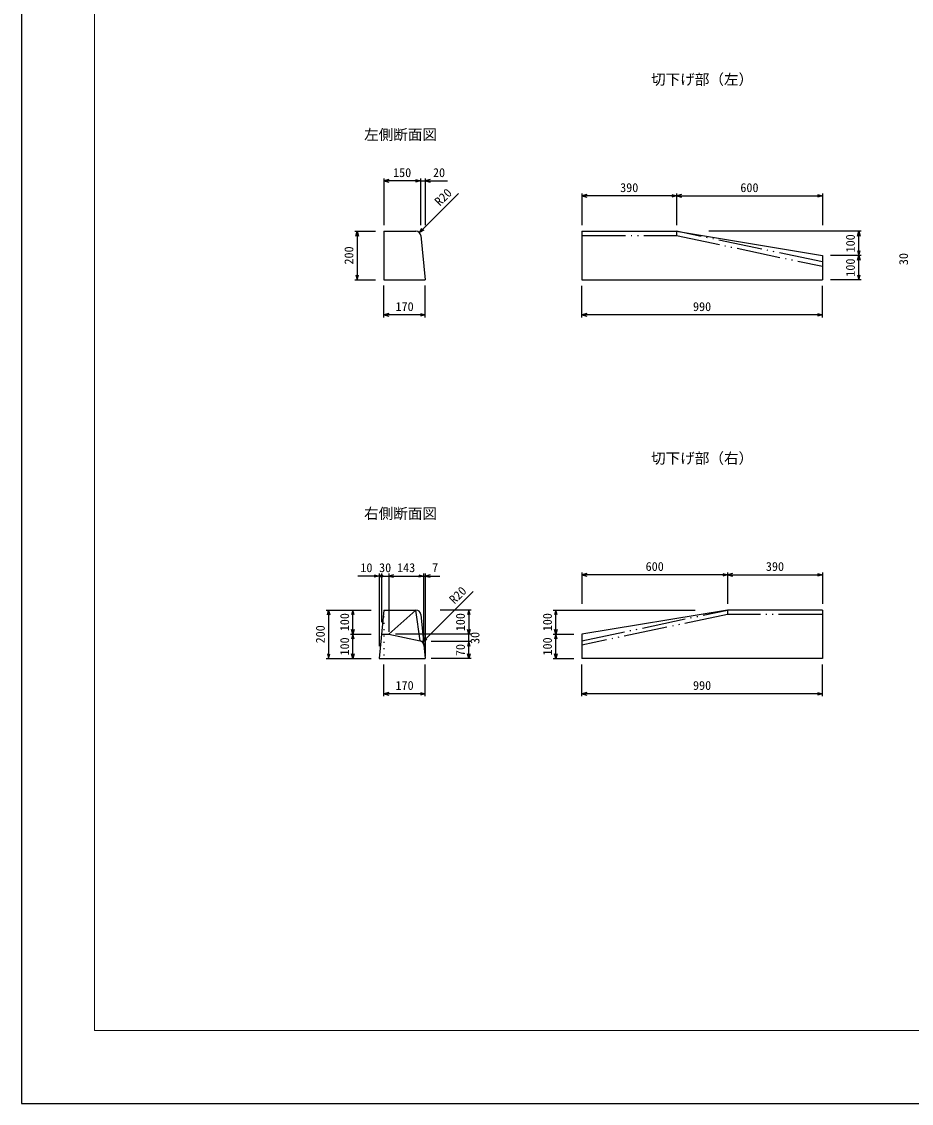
# Model space of a CAD drawing. Units: millimetres, scale not verified. Extents: x -6300 to 6300, y -4455 to 4455.
# Drawn here: x -6300 to -2637, y -4455 to 0 of the extents above; entities that cross this region are included whole.
import ezdxf
from ezdxf.enums import TextEntityAlignment as Align

# ---------------------------------------------------------------- set-up
doc = ezdxf.new("R2010")
doc.units = ezdxf.units.MM
doc.header["$LTSCALE"] = 15
doc.linetypes.add('DOTTED', pattern=[1.75, 0.25, -1.5])
doc.linetypes.add('LONG_DASHED_DOUBLE_DOTTED', pattern=[17, 12, -1.5, 0.25, -1.5, 0.25, -1.5])
for name, color, linetype, lineweight in [('0-0_DIM', 7, 'Continuous', 25), ('0-1_Defpoints', 5, 'Continuous', 25), ('0-3_OUTLINE', 3, 'Continuous', 25), ('0-4_OUTLINE2', 4, 'DOTTED', 25), ('0-5_TXT', 7, 'Continuous', 25), ('0-6_WAKU', 3, 'Continuous', 13)]:
    doc.layers.add(name, color=color, linetype=linetype, lineweight=lineweight)
doc.styles.add('ＭＳ ゴシック', font='')
doc.styles.get('ＭＳ ゴシック').set_extended_font_data('MS Gothic')

msp = doc.modelspace()

# ---------------------------------------------------------------- linework, layer by layer
at = {"layer": '0-0_DIM'}
for p, q in [((-4808.56, -646.08), (-4808.56, -837.93)), ((-4658.56, -656.08), (-4808.56, -656.08)), ((-4658.56, -646.08), (-4658.56, -837.93)), ((-4658.56, -656.08), (-4638.56, -656.08)), ((-4638.56, -646.08), (-4638.56, -837.93)), ((-4638.56, -656.08), (-4546.96, -656.08)), ((-4662.52, -868.79), (-4501.19, -707.46)), ((-3993.81, -707.93), (-3993.81, -837.93)), ((-3603.81, -707.93), (-3603.81, -837.93)), ((-3003.81, -707.93), (-3003.81, -837.93)), ((-3603.81, -717.93), (-3993.81, -717.93)), ((-3603.81, -717.93), (-3003.81, -717.93)), ((-4928.56, -862.93), (-4843.63, -862.93)), ((-4918.56, -862.93), (-4918.56, -1062.93)), ((-2844.1, -862.93), (-3470.81, -862.93)), ((-2854.1, -962.93), (-2854.1, -862.93)), ((-2844.1, -962.93), (-2970.81, -962.93)), ((-2854.1, -1062.93), (-2854.1, -962.93)), ((-4928.56, -1062.93), (-4843.63, -1062.93)), ((-2844.1, -1062.93), (-2970.81, -1062.93)), ((-4808.56, -1217.93), (-4808.56, -1086.74)), ((-4638.56, -1217.93), (-4638.56, -1086.74)), ((-3993.81, -1217.93), (-3993.81, -1087.93)), ((-3003.81, -1217.93), (-3003.81, -1087.93)), ((-4638.56, -1207.93), (-4808.56, -1207.93)), ((-3003.81, -1207.93), (-3993.81, -1207.93)), ((-3993.81, -2268.17), (-3993.81, -2398.17)), ((-3393.81, -2268.17), (-3393.81, -2398.17)), ((-3003.81, -2268.17), (-3003.81, -2398.17)), ((-4828.56, -2283.17), (-4916.22, -2283.17)), ((-4828.56, -2273.17), (-4828.56, -2572.45)), ((-4818.56, -2283.17), (-4828.56, -2283.17)), ((-4818.56, -2273.17), (-4818.56, -2472.66)), ((-4818.56, -2283.17), (-4788.56, -2283.17)), ((-4788.56, -2273.17), (-4788.56, -2513.17)), ((-4788.56, -2283.17), (-4645.56, -2283.17)), ((-4645.56, -2273.17), (-4645.56, -2543.17)), ((-4645.56, -2283.17), (-4638.56, -2283.17)), ((-4638.56, -2273.17), (-4638.56, -2613.17)), ((-4638.56, -2283.17), (-4577.9, -2283.17)), ((-3393.81, -2278.17), (-3993.81, -2278.17)), ((-3393.81, -2278.17), (-3003.81, -2278.17)), ((-4649.86, -2555.6), (-4441.5, -2347.23)), ((-5046.14, -2423.17), (-4861.56, -2423.17)), ((-5036.14, -2423.17), (-5036.14, -2623.17)), ((-4936.14, -2523.17), (-4936.14, -2423.17)), ((-4449.48, -2423.17), (-4576.94, -2423.17)), ((-4459.48, -2423.17), (-4459.48, -2523.17)), ((-4111.39, -2423.17), (-3526.81, -2423.17)), ((-4101.39, -2523.17), (-4101.39, -2423.17)), ((-4946.14, -2523.17), (-4861.56, -2523.17)), ((-4936.14, -2623.17), (-4936.14, -2523.17)), ((-4449.48, -2523.17), (-4760.55, -2523.17)), ((-4459.48, -2553.17), (-4459.48, -2523.17)), ((-4111.39, -2523.17), (-4026.81, -2523.17)), ((-4101.39, -2623.17), (-4101.39, -2523.17)), ((-4449.48, -2553.17), (-4613.56, -2553.17)), ((-4459.48, -2623.17), (-4459.48, -2553.17)), ((-5046.14, -2623.17), (-4861.56, -2623.17)), ((-4449.48, -2623.17), (-4613.56, -2623.17)), ((-4111.39, -2623.17), (-4026.81, -2623.17)), ((-4808.56, -2778.17), (-4808.56, -2646.98)), ((-4638.56, -2778.17), (-4638.56, -2646.98)), ((-3993.81, -2778.17), (-3993.81, -2648.17)), ((-3003.81, -2778.17), (-3003.81, -2648.17)), ((-4638.56, -2768.17), (-4808.56, -2768.17)), ((-3003.81, -2768.17), (-3993.81, -2768.17))]:
    msp.add_line(p, q, dxfattribs=at)
for points in [[(-4788.56, -650.72), (-4808.56, -656.08), (-4788.56, -661.44)], [(-4678.56, -650.72), (-4658.56, -656.08), (-4678.56, -661.44)], [(-4618.56, -650.72), (-4638.56, -656.08), (-4618.56, -661.44)], [(-3973.81, -712.57), (-3993.81, -717.93), (-3973.81, -723.29)], [(-3623.81, -712.57), (-3603.81, -717.93), (-3623.81, -723.29)], [(-3583.81, -712.57), (-3603.81, -717.93), (-3583.81, -723.29)], [(-3023.81, -712.57), (-3003.81, -717.93), (-3023.81, -723.29)], [(-4923.92, -882.93), (-4918.56, -862.93), (-4913.2, -882.93)], [(-4644.59, -858.44), (-4662.52, -868.79), (-4652.16, -850.86)], [(-2859.46, -882.93), (-2854.1, -862.93), (-2848.74, -882.93)], [(-2859.46, -942.93), (-2854.1, -962.93), (-2848.74, -942.93)], [(-2859.46, -982.93), (-2854.1, -962.93), (-2848.74, -982.93)], [(-4923.92, -1042.93), (-4918.56, -1062.93), (-4913.2, -1042.93)], [(-2859.46, -1042.93), (-2854.1, -1062.93), (-2848.74, -1042.93)], [(-4788.56, -1202.57), (-4808.56, -1207.93), (-4788.56, -1213.29)], [(-4658.56, -1202.57), (-4638.56, -1207.93), (-4658.56, -1213.29)], [(-3973.81, -1202.57), (-3993.81, -1207.93), (-3973.81, -1213.29)], [(-3023.81, -1202.57), (-3003.81, -1207.93), (-3023.81, -1213.29)], [(-4848.56, -2277.81), (-4828.56, -2283.17), (-4848.56, -2288.53)], [(-4768.56, -2277.81), (-4788.56, -2283.17), (-4768.56, -2288.53)], [(-4665.56, -2277.81), (-4645.56, -2283.17), (-4665.56, -2288.53)], [(-4618.56, -2277.81), (-4638.56, -2283.17), (-4618.56, -2288.53)], [(-3973.81, -2272.81), (-3993.81, -2278.17), (-3973.81, -2283.53)], [(-3413.81, -2272.81), (-3393.81, -2278.17), (-3413.81, -2283.53)], [(-3373.81, -2272.81), (-3393.81, -2278.17), (-3373.81, -2283.53)], [(-3023.81, -2272.81), (-3003.81, -2278.17), (-3023.81, -2283.53)], [(-5041.5, -2443.17), (-5036.14, -2423.17), (-5030.78, -2443.17)], [(-4930.78, -2443.17), (-4936.14, -2423.17), (-4941.5, -2443.17)], [(-4454.12, -2443.17), (-4459.48, -2423.17), (-4464.84, -2443.17)], [(-4096.03, -2443.17), (-4101.39, -2423.17), (-4106.75, -2443.17)], [(-4930.78, -2503.17), (-4936.14, -2523.17), (-4941.5, -2503.17)], [(-4930.78, -2543.17), (-4936.14, -2523.17), (-4941.5, -2543.17)], [(-4631.93, -2545.24), (-4649.86, -2555.6), (-4639.51, -2537.67)], [(-4454.12, -2503.17), (-4459.48, -2523.17), (-4464.84, -2503.17)], [(-4096.03, -2503.17), (-4101.39, -2523.17), (-4106.75, -2503.17)], [(-4096.03, -2543.17), (-4101.39, -2523.17), (-4106.75, -2543.17)], [(-4454.12, -2573.17), (-4459.48, -2553.17), (-4464.84, -2573.17)], [(-5041.5, -2603.17), (-5036.14, -2623.17), (-5030.78, -2603.17)], [(-4930.78, -2603.17), (-4936.14, -2623.17), (-4941.5, -2603.17)], [(-4454.12, -2603.17), (-4459.48, -2623.17), (-4464.84, -2603.17)], [(-4096.03, -2603.17), (-4101.39, -2623.17), (-4106.75, -2603.17)], [(-4788.56, -2762.81), (-4808.56, -2768.17), (-4788.56, -2773.53)], [(-4658.56, -2762.81), (-4638.56, -2768.17), (-4658.56, -2773.53)], [(-3973.81, -2762.81), (-3993.81, -2768.17), (-3973.81, -2773.53)], [(-3023.81, -2762.81), (-3003.81, -2768.17), (-3023.81, -2773.53)]]:
    msp.add_lwpolyline(points, dxfattribs=at)
msp.add_circle((-4818.56, -2283.17), 5, dxfattribs=at)
at = {"layer": '0-1_Defpoints'}
msp.add_lwpolyline([(-6300, -4455), (6300, -4455), (6300, 4455), (-6300, 4455)], close=True, dxfattribs=at)
at = {"layer": '0-3_OUTLINE'}
for p, q in [((-4808.56, -862.93), (-4676.66, -862.93)), ((-4656.76, -880.94), (-4638.56, -1062.93)), ((-3993.81, -862.93), (-3993.81, -1062.93)), ((-3993.81, -862.93), (-3603.81, -862.93)), ((-3603.81, -862.93), (-3003.81, -962.93)), ((-3003.81, -962.93), (-3003.81, -1062.93)), ((-3993.81, -1062.93), (-3003.81, -1062.93)), ((-4808.56, -2423.17), (-4828.56, -2623.17)), ((-4808.56, -2423.17), (-4676.66, -2423.17)), ((-4788.56, -2523.17), (-4676.66, -2423.17)), ((-4656.76, -2441.18), (-4638.56, -2623.17)), ((-3393.81, -2423.17), (-3993.81, -2523.17)), ((-3003.81, -2423.17), (-3393.81, -2423.17)), ((-3003.81, -2423.17), (-3003.81, -2623.17)), ((-4818.56, -2523.17), (-4788.56, -2523.17)), ((-4788.56, -2523.17), (-4659.9, -2550.17)), ((-3993.81, -2523.17), (-3993.81, -2623.17)), ((-4828.56, -2623.17), (-4638.56, -2623.17)), ((-3003.81, -2623.17), (-3993.81, -2623.17))]:
    msp.add_line(p, q, dxfattribs=at)
msp.add_lwpolyline([(-4808.56, -862.93), (-4808.56, -1062.93), (-4638.56, -1062.93)], dxfattribs=at)
for centre, end in [((-4676.66, -882.93), 90), ((-4676.66, -2443.17), 90), ((-4664, -2569.74), 78.15173)]:
    msp.add_arc(centre, 20, 5.71059, end, dxfattribs=at)
at = {"layer": '0-4_OUTLINE2', "linetype": 'LONG_DASHED_DOUBLE_DOTTED'}
for p, q in [((-3603.81, -862.93), (-3603.81, -880.94)), ((-3003.81, -989.92), (-3603.81, -862.93)), ((-4659.9, -2550.17), (-4676.66, -2423.17)), ((-3993.81, -2550.17), (-3393.81, -2423.17)), ((-3393.81, -2441.18), (-3993.81, -2567.75)), ((-3393.81, -2423.17), (-3393.81, -2441.18)), ((-3003.81, -2441.18), (-3393.81, -2441.18))]:
    msp.add_line(p, q, dxfattribs=at)
at = {"layer": '0-4_OUTLINE2'}
msp.add_line((-4808.56, -2423.17), (-4808.56, -2623.17), dxfattribs=at)
at = {"layer": '0-4_OUTLINE2', "linetype": 'LONG_DASHED_DOUBLE_DOTTED'}
msp.add_lwpolyline([(-3993.81, -880.94), (-3603.81, -880.94), (-3003.81, -1007.51)], dxfattribs=at)
at = {"layer": '0-6_WAKU'}
msp.add_lwpolyline([(-6000, -4155), (6000, -4155), (6000, 4155), (-6000, 4155)], close=True, dxfattribs=at)

# ---------------------------------------------------------------- texts
at = {"layer": '0-0_DIM', "style": 'ＭＳ ゴシック'}
for s, p in [('150', (-4771.06, -651.08)), ('20', (-4606.65, -651.08)), ('390', (-3836.31, -712.93)), ('600', (-3341.31, -712.93)), ('170', (-4761.06, -1202.93)), ('990', (-3536.31, -1202.93)), ('600', (-3731.31, -2273.17)), ('390', (-3236.31, -2273.17)), ('10', (-4905.65, -2278.17)), ('30', (-4828.56, -2278.17)), ('143', (-4754.56, -2278.17)), ('7', (-4610.37, -2278.17)), ('170', (-4761.06, -2763.17)), ('990', (-3536.31, -2763.17))]:
    msp.add_text(s, height=36.66, dxfattribs=at).set_placement(p, align=Align.BOTTOM_LEFT)
for s, rotation, p in [('R20', 45, (-4570.52, -769.72)), ('100', 90, (-2859.1, -950.43)), ('200', 90, (-4923.56, -1000.43)), ('100', 90, (-2859.1, -1050.43)), ('30', 90, (-2640.17, -1002.93)), ('R20', 45, (-4510.34, -2409.01)), ('100', 90, (-4941.14, -2510.67)), ('100', 90, (-4464.48, -2510.67)), ('100', 90, (-4106.39, -2510.67)), ('200', 90, (-5041.14, -2560.67)), ('100', 90, (-4941.14, -2610.67)), ('30', 90, (-4404.48, -2563.17)), ('100', 90, (-4106.39, -2610.67)), ('70', 90, (-4464.48, -2613.17))]:
    msp.add_text(s, height=36.66, rotation=rotation, dxfattribs=at).set_placement(p, align=Align.BOTTOM_LEFT)
at = {"layer": '0-5_TXT', "style": 'ＭＳ ゴシック'}
for s, p in [('切下げ部（左）', (-3708.81, -273.09)), ('左側断面図', (-4890.39, -500.56)), ('切下げ部（右）', (-3708.81, -1833.33)), ('右側断面図', (-4890.39, -2060.81))]:
    msp.add_text(s, height=43.99, dxfattribs=at).set_placement(p, align=Align.BOTTOM_LEFT)

doc.saveas('drawing.dxf')
